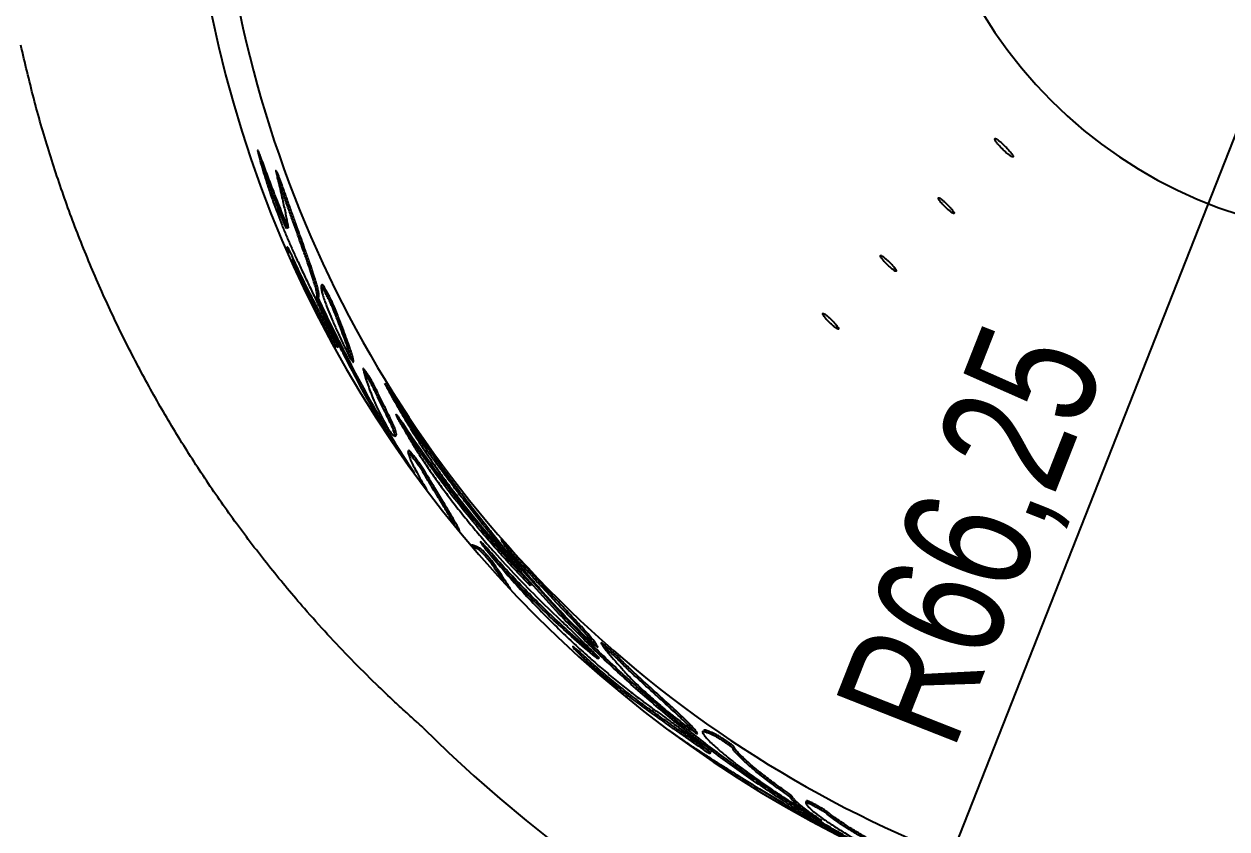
# Model space of a CAD drawing. Header units: millimetres. Extents: x 8 to 867, y 8 to 585.
# Drawn here: x 698.11 to 730.7, y 539.63 to 561.45 of the extents above; entities that cross this region are included whole.
import ezdxf

# ---------------------------------------------------------------- set-up
doc = ezdxf.new("R2010")
doc.units = ezdxf.units.MM
doc.layers.add('DIMENSIONS', color=2, linetype='Continuous')
doc.layers.add('OUTLINE', color=7, linetype='Continuous', lineweight=25)
doc.styles.add('SLDTEXTSTYLE0', font='TXT', dxfattribs={"width": 0.75})
doc.dimstyles.new('SLDDIMSTYLE35', dxfattribs={"dimtxt": 3.5, "dimasz": 2, "dimexe": 0, "dimexo": 0.0625, "dimgap": 0.875, "dimtad": 1, "dimrnd": 1e-09, "dimzin": 12, "dimdsep": 46, "dimtxsty": 'SLDTEXTSTYLE0', "dimsah": 1, "dimcen": 0, "dimadec": 0, "dimazin": 3, "dimtfac": 1, "dimtofl": 0, "dimtmove": 0, "dimatfit": 3, "dimfxl": 0, "dimfrac": 2, "dimtolj": 1, "dimtzin": 12, "dimarcsym": 0})
doc.dimstyles.new('SLDDIMSTYLE9', dxfattribs={"dimtxt": 3.5, "dimasz": 2, "dimexe": 0, "dimexo": 0.0625, "dimgap": 0.875, "dimtad": 1, "dimdec": 4, "dimzin": 12, "dimdsep": 46, "dimtxsty": 'SLDTEXTSTYLE0', "dimsah": 1, "dimcen": 0.09, "dimazin": 3, "dimtfac": 1, "dimtofl": 0, "dimtmove": 0, "dimatfit": 3, "dimfxl": 0, "dimfrac": 2, "dimtolj": 1, "dimtzin": 12, "dimarcsym": 0})

# ---------------------------------------------------------------- blocks, each defined once
blk = doc.blocks.new('_D_85')
at = {"layer": 'DIMENSIONS'}
for p, q in [((698.23, 568.209), (813.424, 568.209)), ((794.92, 546.319), (808.681, 541.311))]:
    blk.add_line(p, q, dxfattribs=at)
blk.add_arc((734.78, 568.209), 76.644, 340, 0, dxfattribs=at)
for points in [[(811.424, 568.209), (810.898, 566.215), (811.898, 566.202)], [(806.801, 541.995), (807.933, 543.718), (806.989, 544.048)]]:
    blk.add_solid(points, dxfattribs=at)
at = {"layer": 'DIMENSIONS', "insert": (805.205, 552.217), "char_height": 3.5, "attachment_point": 1, "rotation": 80, "style": 'SLDTEXTSTYLE0'}
blk.add_mtext('20°', dxfattribs=at)
blk = doc.blocks.new('_D_91')
at = {"layer": 'DIMENSIONS'}
blk.add_line((710.508, 506.565), (734.78, 568.209), dxfattribs=at)
blk.add_solid([(710.508, 506.565), (711.706, 508.243), (710.776, 508.609)], dxfattribs=at)
at = {"layer": 'DIMENSIONS', "insert": (720.026, 542.993), "char_height": 3.5, "attachment_point": 1, "rotation": 68.5083, "style": 'SLDTEXTSTYLE0'}
blk.add_mtext('R66,25', dxfattribs=at)

msp = doc.modelspace()

# ---------------------------------------------------------------- linework, layer by layer
at = {"layer": 'OUTLINE'}
for p, q in [((705.10001, 557.08005), (705.0531, 557.06246)), ((705.26425, 555.92049), (705.21799, 555.90123)), ((706.08165, 554.01978), (706.03673, 553.99757)), ((706.62663, 552.70632), (706.58274, 552.68215)), ((709.00511, 549.25336), (708.96474, 549.22367)), ((711.14836, 547.36673), (711.11086, 547.33366)), ((711.4797, 546.99797), (711.44272, 546.9643)), ((710.81839, 546.84639), (710.78099, 546.81305)), ((711.60095, 546.63946), (711.56429, 546.60534)), ((712.60937, 545.4531), (711.56429, 546.60534)), ((712.64802, 545.4851), (711.60095, 546.63946)), ((711.60306, 546.55191), (711.86148, 546.25645)), ((711.86148, 546.25645), (711.82529, 546.22178)), ((713.23232, 544.9303), (713.41282, 544.75439)), ((713.69327, 544.26873), (713.66015, 544.23113)), ((714.25213, 544.24226), (714.21958, 544.20427)), ((716.49942, 542.28816), (716.49717, 542.28721)), ((716.90002, 542.16534), (716.87169, 542.12408)), ((717.33749, 541.86536), (717.30986, 541.82363)), ((716.72153, 541.70328), (716.69331, 541.66187)), ((718.89367, 540.54803), (718.86872, 540.50458)), ((719.86571, 540.10046), (719.84222, 540.0562))]:
    msp.add_line(p, q, dxfattribs=at)
for radius, start, end in [(12.5, 180, 0), (32.24671, 180.17768, 359.82232), (31.5, 180.181676, 273.229797), (36.55, 225, 315)]:
    msp.add_arc((734.7799, 568.20876), radius, start, end, dxfattribs=at)
for points, knots in [([(708.93514, 542.36401), (708.93413, 542.3649), (708.93177, 542.36697), (708.90827, 542.3876), (708.85439, 542.43503), (708.76869, 542.51091), (708.61737, 542.64597), (708.41221, 542.83168), (708.06997, 543.14772), (707.58892, 543.60585), (706.97841, 544.21589), (706.3311, 544.899), (705.59374, 545.72098), (704.78066, 546.69305), (703.91331, 547.82194), (703.09675, 548.98128), (702.33154, 550.1683), (701.61535, 551.3859), (700.94339, 552.64362), (700.31878, 553.94078), (699.74397, 555.27609), (699.22554, 556.63442), (698.76359, 558.02121), (698.35447, 559.43404), (698.1322, 560.39481), (698.02096, 560.87563)], [0, 0, 0, 0, 0.00162111, 0.00375901, 0.00769084, 0.01440015, 0.02126328, 0.03739941, 0.05355529, 0.0861971, 0.12913355, 0.17209113, 0.21503955, 0.28006664, 0.34509506, 0.40921668, 0.47339405, 0.53757232, 0.60169521, 0.66766162, 0.73368734, 0.7997133, 0.86567997, 0.93277765, 1, 1, 1, 1]), ([(724.76552, 557.92541), (724.79027, 557.90641), (724.83977, 557.86841), (724.89078, 557.84141), (724.9164, 557.84078), (724.9126, 557.86816), (724.88022, 557.92016), (724.82312, 557.99131), (724.7481, 558.07394), (724.66385, 558.15895), (724.57991, 558.23677), (724.50552, 558.29846), (724.44874, 558.33673), (724.41565, 558.34694), (724.40983, 558.32777), (724.43197, 558.28144), (724.47981, 558.21345), (724.5484, 558.13169), (724.63001, 558.04605), (724.70576, 557.97493), (724.74888, 557.93919), (724.76552, 557.92541)], [0, 0, 0, 0, 0.05369252, 0.10738465, 0.16107257, 0.21474867, 0.26842063, 0.32210979, 0.37580319, 0.42948549, 0.48315723, 0.5368361, 0.5905279, 0.64421843, 0.69789784, 0.75156883, 0.80525339, 0.85894672, 0.91263395, 0.96630755, 1, 1, 1, 1]), ([(704.52463, 557.83142), (704.51453, 557.85871), (704.49434, 557.91325), (704.46822, 557.97637), (704.44802, 558.01833), (704.43602, 558.03269), (704.43472, 558.01435), (704.44226, 557.97723), (704.44909, 557.95043), (704.45008, 557.94657)], [0, 0, 0, 0, 0.14954122, 0.29882735, 0.45517636, 0.62124086, 0.79516334, 0.97050072, 1, 1, 1, 1]), ([(704.45008, 557.94657), (704.47302, 557.86123), (704.51899, 557.69026), (704.59739, 557.41902), (704.68577, 557.13217), (704.78187, 556.84155), (704.88334, 556.55313), (704.987, 556.27313), (705.09855, 555.98649), (705.21844, 555.69549), (705.34387, 555.40586), (705.47995, 555.10437), (705.627, 554.78826), (705.78491, 554.45453), (705.94454, 554.12153), (706.0932, 553.81329), (706.22778, 553.53495), (706.34828, 553.28596), (706.4835, 553.00454), (706.57203, 552.82009), (706.62663, 552.70632)], [0, 0, 0, 0, 0.059763958, 0.119722886, 0.179447174, 0.23888951, 0.289179726, 0.339576297, 0.389804585, 0.440215797, 0.490896145, 0.541548991, 0.60077314, 0.660251529, 0.719385464, 0.778136919, 0.826254614, 0.874525586, 0.922608924, 1, 1, 1, 1]), ([(705.26425, 555.92049), (705.19293, 556.09505), (705.05028, 556.44418), (704.85695, 556.93959), (704.6811, 557.40309), (704.57687, 557.68842), (704.52463, 557.83142)], [0, 0, 0, 0, 0.27356176, 0.54713585, 0.7730326, 1, 1, 1, 1]), ([(705.21799, 555.90123), (705.14666, 556.07579), (705.00401, 556.42492), (704.81054, 556.92078), (704.64567, 557.35488), (704.55201, 557.61111), (704.51058, 557.72447)], [0, 0, 0, 0, 0.28685168, 0.57371639, 0.81139512, 1, 1, 1, 1]), ([(704.93216, 557.47109), (704.93185, 557.46244), (704.93149, 557.45233), (704.93766, 557.42553), (704.93855, 557.42166)], [0, 0, 0, 0, 0.8553809, 1, 1, 1, 1]), ([(704.93355, 557.47194), (704.93345, 557.47206), (704.93251, 557.47312), (704.93233, 557.47204), (704.93216, 557.47109)], [0, 0, 0, 0, 0.11075998, 1, 1, 1, 1]), ([(704.93855, 557.42166), (704.97612, 557.26301), (705.05126, 556.94572), (705.14209, 556.54634), (705.21628, 556.19751), (705.24824, 556.01295), (705.26425, 555.92049)], [0, 0, 0, 0, 0.25425854, 0.50851295, 0.753788, 1, 1, 1, 1]), ([(705.10001, 557.08005), (705.0892, 557.11061), (705.06754, 557.17182), (705.03149, 557.26638), (704.99772, 557.35013), (704.96741, 557.41963), (704.95384, 557.44464), (704.94681, 557.45761)], [0, 0, 0, 0, 0.195172, 0.39092527, 0.58204361, 0.78327632, 1, 1, 1, 1]), ([(705.0531, 557.06246), (705.04229, 557.09294), (705.02065, 557.15401), (704.9914, 557.23145), (704.97629, 557.26863), (704.97223, 557.2786)], [0, 0, 0, 0, 0.42179186, 0.84483719, 1, 1, 1, 1]), ([(705.28687, 556.39715), (705.24807, 556.50584), (705.17034, 556.72352), (705.09222, 556.94937), (705.0531, 557.06246)], [0, 0, 0, 0, 0.499310427, 1, 1, 1, 1]), ([(705.33534, 556.41032), (705.29629, 556.51969), (705.21808, 556.73874), (705.13941, 556.96617), (705.10001, 557.08005)], [0, 0, 0, 0, 0.49928597, 1, 1, 1, 1]), ([(723.13183, 556.42755), (723.15532, 556.40722), (723.2023, 556.36655), (723.25979, 556.32641), (723.29888, 556.30765), (723.31467, 556.31323), (723.30544, 556.34223), (723.27233, 556.39154), (723.21925, 556.45582), (723.15242, 556.52801), (723.07949, 556.60011), (723.00866, 556.66396), (722.94776, 556.71221), (722.90344, 556.73922), (722.8805, 556.74174), (722.88147, 556.71942), (722.90628, 556.67485), (722.95237, 556.61319), (723.01464, 556.54183), (723.07768, 556.47725), (723.11677, 556.44137), (723.13183, 556.42755)], [0, 0, 0, 0, 0.05369015, 0.10737814, 0.16106941, 0.2147571, 0.26843515, 0.32211933, 0.37580748, 0.42949869, 0.48318176, 0.53686258, 0.59054703, 0.64423624, 0.69792507, 0.75160811, 0.80528812, 0.85897703, 0.91266832, 0.96635362, 1, 1, 1, 1]), ([(706.03673, 553.99757), (706.0419, 554.00865), (706.05223, 554.0308), (706.05167, 554.09672), (706.03466, 554.19596), (706.00203, 554.32983), (705.95196, 554.50196), (705.88204, 554.71923), (705.79408, 554.97675), (705.69767, 555.24996), (705.59978, 555.52384), (705.50373, 555.79179), (705.40016, 556.08039), (705.32463, 556.29157), (705.28687, 556.39715)], [0, 0, 0, 0, 0.08143976, 0.16283005, 0.24607999, 0.32933329, 0.42202935, 0.51471716, 0.61072561, 0.70672956, 0.77907871, 0.85142064, 0.9257209, 1, 1, 1, 1]), ([(706.08165, 554.01978), (706.08682, 554.03085), (706.09716, 554.05297), (706.09665, 554.11881), (706.07971, 554.21792), (706.04715, 554.35168), (705.99713, 554.52378), (705.92719, 554.7412), (705.83917, 554.99898), (705.74291, 555.27188), (705.64546, 555.54461), (705.55022, 555.81035), (705.44758, 556.09643), (705.37275, 556.3057), (705.33534, 556.41032)], [0, 0, 0, 0, 0.08157712, 0.1631057, 0.24649114, 0.32988083, 0.42286267, 0.51583656, 0.61214876, 0.70845581, 0.78039304, 0.85232231, 0.92617191, 1, 1, 1, 1]), ([(705.40235, 555.08864), (705.38769, 555.12111), (705.35842, 555.18597), (705.31573, 555.27417), (705.27812, 555.3467), (705.25001, 555.39327), (705.23603, 555.40454), (705.23786, 555.37911), (705.25563, 555.32072), (705.27626, 555.266), (705.28485, 555.24323)], [0, 0, 0, 0, 0.11504007, 0.22978245, 0.35299411, 0.48485239, 0.61710543, 0.75835078, 0.89943214, 1, 1, 1, 1]), ([(721.56564, 554.86165), (721.58912, 554.84129), (721.63607, 554.80056), (721.69351, 554.7603), (721.73259, 554.74143), (721.74842, 554.74695), (721.73929, 554.77594), (721.70628, 554.8253), (721.65332, 554.88962), (721.58656, 554.96186), (721.51362, 555.03395), (721.44272, 555.09777), (721.38172, 555.14599), (721.33728, 555.17297), (721.31428, 555.17552), (721.31522, 555.15326), (721.34006, 555.1088), (721.38619, 555.04724), (721.44849, 554.97595), (721.51153, 554.91138), (721.5506, 554.87548), (721.56564, 554.86165)], [0, 0, 0, 0, 0.05368917, 0.10737811, 0.16106959, 0.21475522, 0.26843578, 0.32211981, 0.37581128, 0.42950157, 0.48318573, 0.53686775, 0.59055207, 0.64424484, 0.69793468, 0.7516175, 0.80529868, 0.85898624, 0.91267754, 0.96636425, 1, 1, 1, 1]), ([(706.58274, 552.68215), (706.51847, 552.79831), (706.38894, 553.03241), (706.20174, 553.37457), (706.02045, 553.71175), (705.86118, 554.01662), (705.72074, 554.29423), (705.59762, 554.5458), (705.47536, 554.8041), (705.39618, 554.98019), (705.35659, 555.06821)], [0, 0, 0, 0, 0.14535512, 0.29296041, 0.43796069, 0.58298235, 0.68611647, 0.78920857, 0.89463023, 1, 1, 1, 1]), ([(706.62663, 552.70632), (706.56266, 552.82195), (706.43372, 553.05499), (706.24734, 553.39559), (706.06686, 553.7312), (705.90798, 554.03518), (705.76757, 554.3126), (705.64409, 554.56479), (705.52146, 554.82378), (705.44204, 555.00037), (705.40235, 555.08864)], [0, 0, 0, 0, 0.14490895, 0.29205948, 0.43661616, 0.58119562, 0.68476536, 0.78829212, 0.89417251, 1, 1, 1, 1]), ([(706.20146, 554.36886), (706.19169, 554.37235), (706.17216, 554.37933), (706.15738, 554.35924), (706.15367, 554.3161), (706.16278, 554.24741), (706.18486, 554.15405), (706.22075, 554.03476), (706.27251, 553.88639), (706.34693, 553.69225), (706.44683, 553.45062), (706.57448, 553.16079), (706.71684, 552.85267), (706.82064, 552.63909), (706.87254, 552.53229)], [0, 0, 0, 0, 0.0727744, 0.14555132, 0.22035403, 0.29515217, 0.36801265, 0.44086152, 0.5164479, 0.5920602, 0.69297103, 0.79394482, 0.89695619, 1, 1, 1, 1]), ([(706.47123, 553.74968), (706.45907, 553.77811), (706.43472, 553.83506), (706.38128, 553.94782), (706.32478, 554.06134), (706.26978, 554.1665), (706.22132, 554.25391), (706.18113, 554.31953), (706.16406, 554.3418), (706.15853, 554.34551), (706.15851, 554.34552)], [0, 0, 0, 0, 0.14483129, 0.290144062, 0.429194783, 0.558869995, 0.698620582, 0.83876398, 0.999421145, 1, 1, 1, 1]), ([(706.51585, 553.77248), (706.50373, 553.80084), (706.47944, 553.85766), (706.42611, 553.9702), (706.36974, 554.08346), (706.31489, 554.18835), (706.26655, 554.27549), (706.22635, 554.3414), (706.20813, 554.3645), (706.2022, 554.36837), (706.20146, 554.36886)], [0, 0, 0, 0, 0.14168876, 0.2838596, 0.41975503, 0.54641206, 0.6829506, 0.82000094, 0.97737645, 1, 1, 1, 1]), ([(708.06924, 550.15733), (707.87547, 550.4816), (707.55839, 551.01223), (707.13873, 551.78631), (706.82167, 552.39286), (706.53664, 552.95828), (706.28606, 553.46785), (706.11982, 553.82105), (706.03673, 553.99757)], [0, 0, 0, 0, 0.27972453, 0.45772672, 0.63564235, 0.75701347, 0.8785574, 1, 1, 1, 1]), ([(708.68536, 549.26836), (708.54016, 549.49139), (708.14182, 550.10326), (707.64622, 550.96064), (707.17921, 551.81571), (706.86376, 552.42074), (706.57972, 552.98408), (706.33009, 553.49192), (706.16444, 553.84388), (706.08165, 554.01978)], [0, 0, 0, 0, 0.15829403, 0.43426474, 0.57407427, 0.71381627, 0.80914661, 0.90461289, 1, 1, 1, 1]), ([(706.97995, 552.34178), (706.97692, 552.35863), (706.96893, 552.40311), (706.93792, 552.50646), (706.88554, 552.66365), (706.81012, 552.87146), (706.71719, 553.12282), (706.63066, 553.3525), (706.54675, 553.56524), (706.4964, 553.68821), (706.47123, 553.74968)], [0, 0, 0, 0, 0.0714941, 0.18874896, 0.30604, 0.47780726, 0.64995055, 0.82393591, 0.91198724, 1, 1, 1, 1]), ([(707.02982, 552.27868), (707.03108, 552.29516), (707.0336, 552.32812), (707.01499, 552.41654), (706.98206, 552.53023), (706.92911, 552.6884), (706.85412, 552.89544), (706.76131, 553.14656), (706.67499, 553.37585), (706.59124, 553.58828), (706.54098, 553.71109), (706.51585, 553.77248)], [0, 0, 0, 0, 0.09901634, 0.19805783, 0.29935213, 0.40067691, 0.54902322, 0.69769317, 0.8479501, 0.92399172, 1, 1, 1, 1]), ([(719.93297, 553.35885), (719.95721, 553.33542), (720.00569, 553.28855), (720.0748, 553.2312), (720.13112, 553.19175), (720.16847, 553.17484), (720.18242, 553.18216), (720.17141, 553.2129), (720.13677, 553.26368), (720.08256, 553.32894), (720.01507, 553.40148), (719.94199, 553.47322), (719.87153, 553.53604), (719.81152, 553.58274), (719.76854, 553.60788), (719.74729, 553.60847), (719.75012, 553.58442), (719.77678, 553.53846), (719.82442, 553.47604), (719.87986, 553.41291), (719.91821, 553.37388), (719.93297, 553.35885)], [0, 0, 0, 0, 0.053685395, 0.107370958, 0.161058703, 0.214746403, 0.268435513, 0.322117975, 0.375802675, 0.42949176, 0.483182418, 0.536867551, 0.590551349, 0.644239581, 0.697929997, 0.751615112, 0.805301593, 0.858983955, 0.912671922, 0.966362972, 1, 1, 1, 1]), ([(706.87254, 552.53229), (706.88008, 552.51732), (706.89517, 552.48737), (706.92438, 552.43425), (706.95409, 552.38315), (706.98194, 552.33811), (707.00521, 552.30343), (707.02125, 552.28227), (707.02481, 552.28087), (707.02625, 552.2803)], [0, 0, 0, 0, 0.1490167, 0.29826073, 0.44271867, 0.58574378, 0.73434445, 0.89215747, 1, 1, 1, 1]), ([(707.02917, 552.27831), (707.02928, 552.27823), (707.02979, 552.27785), (707.02981, 552.27831), (707.02982, 552.27868)], [0, 0, 0, 0, 0.21755208, 1, 1, 1, 1]), ([(707.30118, 552.10947), (707.2993, 552.11099), (707.29481, 552.11462), (707.29552, 552.10933), (707.29594, 552.10626)], [0, 0, 0, 0, 0.41886795, 1, 1, 1, 1]), ([(707.29594, 552.10626), (707.30188, 552.0746), (707.31377, 552.0113), (707.35915, 551.84991), (707.42961, 551.64445), (707.51758, 551.40927), (707.58922, 551.23127), (707.66403, 551.06395), (707.73338, 550.91948), (707.8173, 550.75484), (707.89001, 550.6237), (707.92635, 550.55815)], [0, 0, 0, 0, 0.10896214, 0.21793781, 0.4373664, 0.575443, 0.71371329, 0.78426221, 0.85478087, 0.92741866, 1, 1, 1, 1]), ([(707.63218, 551.5782), (707.62206, 551.59902), (707.60178, 551.64074), (707.55087, 551.73256), (707.49364, 551.83028), (707.43681, 551.923), (707.38508, 552.00335), (707.33996, 552.06913), (707.32148, 552.09124), (707.31189, 552.1027)], [0, 0, 0, 0, 0.15239263, 0.30528458, 0.44577087, 0.57897612, 0.71167334, 0.85048503, 1, 1, 1, 1]), ([(707.58945, 551.55202), (707.5793, 551.57288), (707.55898, 551.61468), (707.50803, 551.70655), (707.45059, 551.80466), (707.39402, 551.89686), (707.34646, 551.97119), (707.32382, 552.00352), (707.31439, 552.01698)], [0, 0, 0, 0, 0.18875635, 0.37811681, 0.55233757, 0.71771268, 0.88247111, 1, 1, 1, 1]), ([(708.1052, 550.30266), (708.12266, 550.29347), (708.15757, 550.27508), (708.1876, 550.28167), (708.19948, 550.3155), (708.18982, 550.38148), (708.15635, 550.4823), (708.09654, 550.62263), (708.0098, 550.80382), (707.89653, 551.03244), (707.76203, 551.30209), (707.67547, 551.48616), (707.63218, 551.5782)], [0, 0, 0, 0, 0.09052232, 0.18103499, 0.27396884, 0.36688078, 0.45968347, 0.5524608, 0.64893498, 0.74549771, 0.87274863, 1, 1, 1, 1]), ([(711.60095, 546.63946), (711.51367, 546.74662), (711.33911, 546.96097), (711.06692, 547.29912), (710.79194, 547.64347), (710.51147, 547.99757), (710.22877, 548.3591), (709.92983, 548.74742), (709.61954, 549.15929), (709.306, 549.58618), (708.96757, 550.05987), (708.60996, 550.57896), (708.23763, 551.13924), (708.00097, 551.51461), (707.88267, 551.70223)], [0, 0, 0, 0, 0.087623893, 0.175252044, 0.262734927, 0.33815346, 0.413716822, 0.488946013, 0.564371425, 0.640068227, 0.715614689, 0.810251569, 0.905156572, 1, 1, 1, 1]), ([(707.88267, 551.70223), (707.92084, 551.6305), (707.99724, 551.48692), (708.13726, 551.2336), (708.30796, 550.93784), (708.50287, 550.61142), (708.71599, 550.26576), (708.95226, 549.89885), (709.20521, 549.52467), (709.47118, 549.1505), (709.74108, 548.78664), (710.02258, 548.4216), (710.35252, 548.01012), (710.73277, 547.55576), (711.02274, 547.22902), (711.16777, 547.0656)], [0, 0, 0, 0, 0.07339945, 0.146913932, 0.220153775, 0.298179888, 0.376543926, 0.454490338, 0.531943927, 0.600353813, 0.669062331, 0.737948501, 0.806601252, 0.903272859, 1, 1, 1, 1]), ([(708.14571, 550.2668), (708.14953, 550.27407), (708.15846, 550.29106), (708.14779, 550.35416), (708.1148, 550.45421), (708.05489, 550.59462), (707.96825, 550.77556), (707.85484, 551.00438), (707.71991, 551.27476), (707.63294, 551.4596), (707.58945, 551.55202)], [0, 0, 0, 0, 0.08730062, 0.2040803, 0.32053432, 0.43695604, 0.55801898, 0.67919291, 0.83959635, 1, 1, 1, 1]), ([(711.56429, 546.60534), (711.4768, 546.71275), (711.30182, 546.92758), (711.02892, 547.26657), (710.76275, 547.59987), (710.50176, 547.92923), (710.25104, 548.24903), (709.98877, 548.58829), (709.70534, 548.9611), (709.40427, 549.3664), (709.09133, 549.79904), (708.77497, 550.24999), (708.50078, 550.65169), (708.3344, 550.90635), (708.27225, 551.00146)], [0, 0, 0, 0, 0.09888705, 0.19777847, 0.2965053, 0.37209555, 0.44804438, 0.52384427, 0.59923072, 0.68418769, 0.76941141, 0.85449354, 0.94565341, 1, 1, 1, 1]), ([(708.36734, 550.62367), (708.35096, 550.64821), (708.31821, 550.69726), (708.27118, 550.76373), (708.23124, 550.81689), (708.2014, 550.85211), (708.18607, 550.86327), (708.18769, 550.84786), (708.20417, 550.81534), (708.21218, 550.79952)], [0, 0, 0, 0, 0.13038317, 0.26069121, 0.39381672, 0.53506864, 0.68763244, 0.84813873, 1, 1, 1, 1]), ([(708.21218, 550.79952), (708.25934, 550.71378), (708.35381, 550.54204), (708.51374, 550.26626), (708.69133, 549.97362), (708.8904, 549.66138), (709.11282, 549.32977), (709.35555, 548.98468), (709.62244, 548.62261), (709.91089, 548.24985), (710.21674, 547.87126), (710.53095, 547.49755), (710.93897, 547.02998), (711.44724, 546.47699), (712.05999, 545.84779), (712.48166, 545.44549), (712.69248, 545.24436)], [0, 0, 0, 0, 0.05855655, 0.117291197, 0.175861378, 0.234193429, 0.292498514, 0.351005322, 0.409290838, 0.471504226, 0.53392882, 0.596515877, 0.6589512, 0.772551057, 0.886286119, 1, 1, 1, 1]), ([(711.82529, 546.22178), (711.71028, 546.34101), (711.48029, 546.57941), (711.1411, 546.94763), (710.80715, 547.32362), (710.39327, 547.80677), (709.90766, 548.4021), (709.35966, 549.11661), (708.82865, 549.84662), (708.49336, 550.34607), (708.32563, 550.5959)], [0, 0, 0, 0, 0.08908264, 0.1781325, 0.26783935, 0.35755386, 0.51776175, 0.67817401, 0.83901285, 1, 1, 1, 1]), ([(711.86148, 546.25645), (711.74647, 546.37567), (711.51648, 546.61407), (711.1773, 546.98231), (710.84336, 547.35833), (710.42999, 547.84097), (709.94538, 548.43521), (709.39877, 549.148), (708.86911, 549.87624), (708.53465, 550.37445), (708.36734, 550.62367)], [0, 0, 0, 0, 0.08922326, 0.17841388, 0.26826586, 0.35812535, 0.51819162, 0.67846116, 0.83915665, 1, 1, 1, 1]), ([(707.92635, 550.55815), (707.93451, 550.54411), (707.95085, 550.516), (707.98378, 550.46416), (708.01768, 550.4136), (708.04953, 550.36871), (708.0768, 550.33286), (708.09592, 550.31031), (708.1024, 550.30497), (708.1052, 550.30266)], [0, 0, 0, 0, 0.15177282, 0.30389434, 0.44763412, 0.5873109, 0.73152191, 0.88417037, 1, 1, 1, 1]), ([(708.53173, 549.89453), (708.52561, 549.88702), (708.51336, 549.87201), (708.51039, 549.8272), (708.53567, 549.74259), (708.58297, 549.62555), (708.65074, 549.47949), (708.74334, 549.29923), (708.86184, 549.08805), (708.95797, 548.92441), (709.01865, 548.82797), (709.02459, 548.81853)], [0, 0, 0, 0, 0.11219529, 0.22425114, 0.33887498, 0.45357457, 0.58490477, 0.7162225, 0.85081378, 0.98539808, 1, 1, 1, 1]), ([(708.96474, 549.22367), (708.95265, 549.24515), (708.92844, 549.28818), (708.86094, 549.39103), (708.78196, 549.50505), (708.70166, 549.61611), (708.62657, 549.71584), (708.56406, 549.79388), (708.5251, 549.83981), (708.51644, 549.84613), (708.51551, 549.84681)], [0, 0, 0, 0, 0.15145391, 0.30333286, 0.4439529, 0.57627868, 0.70606143, 0.84010361, 0.98274562, 1, 1, 1, 1]), ([(709.00511, 549.25336), (708.99304, 549.27481), (708.96888, 549.31779), (708.90143, 549.42057), (708.82257, 549.53439), (708.74236, 549.64535), (708.66789, 549.74419), (708.60394, 549.8244), (708.55236, 549.88316), (708.53891, 549.89058), (708.53173, 549.89453)], [0, 0, 0, 0, 0.1323339, 0.26504983, 0.38775731, 0.50307273, 0.6161335, 0.73297802, 0.85747167, 1, 1, 1, 1]), ([(709.80929, 547.80764), (709.7976, 547.82926), (709.74366, 547.92899), (709.61288, 548.14975), (709.42005, 548.47069), (709.19702, 548.8355), (709.04218, 549.09425), (708.96474, 549.22367)], [0, 0, 0, 0, 0.06423694, 0.29634883, 0.52858503, 0.7642215, 1, 1, 1, 1]), ([(709.91034, 547.68886), (709.90883, 547.7013), (709.90572, 547.72692), (709.86698, 547.80625), (709.78703, 547.9518), (709.65269, 548.18036), (709.45912, 548.50213), (709.23692, 548.86587), (709.08239, 549.12417), (709.00511, 549.25336)], [0, 0, 0, 0, 0.07336858, 0.15111897, 0.22881317, 0.42011026, 0.61150766, 0.80569554, 1, 1, 1, 1]), ([(710.47022, 547.23204), (710.43937, 547.24598), (710.37768, 547.27386), (710.29812, 547.30811), (710.24587, 547.32614), (710.23503, 547.31764), (710.23184, 547.31514)], [0, 0, 0, 0, 0.33852342, 0.67700981, 0.90518825, 1, 1, 1, 1]), ([(710.7145, 547.17046), (710.69114, 547.19695), (710.64445, 547.24991), (710.57931, 547.31987), (710.52519, 547.3746), (710.48652, 547.40888), (710.46948, 547.41613), (710.47922, 547.3917), (710.51683, 547.33653), (710.56245, 547.27757), (710.59104, 547.24249), (710.5964, 547.23592)], [0, 0, 0, 0, 0.108891797, 0.217689984, 0.329377259, 0.449075277, 0.577672193, 0.711665657, 0.845547429, 0.971069101, 1, 1, 1, 1]), ([(711.14836, 547.36673), (711.12612, 547.38905), (711.08162, 547.4337), (711.04075, 547.46836), (711.03441, 547.46117), (711.06641, 547.40759), (711.12468, 547.32247), (711.22016, 547.19195), (711.36079, 547.00822), (711.55219, 546.76799), (711.77845, 546.49414), (712.03858, 546.19125), (712.33053, 545.8642), (712.63052, 545.54128), (712.93198, 545.22851), (713.13219, 545.02972), (713.23232, 544.9303)], [0, 0, 0, 0, 0.06016605, 0.12039019, 0.18024607, 0.24051059, 0.30098092, 0.36129882, 0.44345636, 0.52591574, 0.60817839, 0.6923187, 0.7766711, 0.86086881, 0.93042314, 1, 1, 1, 1]), ([(711.4797, 546.99797), (711.46772, 547.01166), (711.44374, 547.0391), (711.38765, 547.10201), (711.3267, 547.1701), (711.26826, 547.2352), (711.21705, 547.29204), (711.17367, 547.33981), (711.15706, 547.35748), (711.14836, 547.36673)], [0, 0, 0, 0, 0.15390853, 0.30829574, 0.45042823, 0.5819991, 0.7128196, 0.84970557, 1, 1, 1, 1]), ([(710.43228, 547.19931), (710.40122, 547.2135), (710.34528, 547.23905), (710.29295, 547.26064), (710.26969, 547.27024)], [0, 0, 0, 0, 0.55543385, 1, 1, 1, 1]), ([(710.78099, 546.81305), (710.77025, 546.82788), (710.74874, 546.85758), (710.69516, 546.92335), (710.63471, 546.99404), (710.57437, 547.06164), (710.51968, 547.12026), (710.47398, 547.16622), (710.4446, 547.19253), (710.43577, 547.19738), (710.43228, 547.19931)], [0, 0, 0, 0, 0.13773738, 0.27576597, 0.40621926, 0.52907151, 0.650598, 0.77612523, 0.91138614, 1, 1, 1, 1]), ([(710.81839, 546.84639), (710.80767, 546.8612), (710.7862, 546.89086), (710.73269, 546.95656), (710.67234, 547.02714), (710.61214, 547.09457), (710.55761, 547.15302), (710.51201, 547.19888), (710.48258, 547.22524), (710.47374, 547.23011), (710.47022, 547.23204)], [0, 0, 0, 0, 0.13780238, 0.27589899, 0.40624367, 0.5288515, 0.65012393, 0.77547912, 0.91071829, 1, 1, 1, 1]), ([(710.5964, 547.23592), (710.73476, 547.0695), (711.0115, 546.73664), (711.44729, 546.24216), (711.86533, 545.78946), (712.26236, 545.37923), (712.63268, 545.01159), (713.01391, 544.64845), (713.38885, 544.30636), (713.75487, 543.98677), (714.1085, 543.69024), (714.46168, 543.40583), (714.77899, 543.16136), (715.05776, 542.95473), (715.22226, 542.8366), (715.30453, 542.77752)], [0, 0, 0, 0, 0.10354675, 0.20711416, 0.31055803, 0.38883577, 0.46729689, 0.54565743, 0.62379807, 0.69258312, 0.76166418, 0.83064644, 0.89929684, 0.94963613, 1, 1, 1, 1]), ([(713.66015, 544.23113), (713.47036, 544.39076), (713.08953, 544.71107), (712.55158, 545.1989), (712.05116, 545.67663), (711.58856, 546.14198), (711.13965, 546.61529), (710.8518, 546.94031), (710.71339, 547.09659)], [0, 0, 0, 0, 0.19103806, 0.38333219, 0.53830152, 0.69412225, 0.85292401, 1, 1, 1, 1]), ([(713.69327, 544.26873), (713.50401, 544.4279), (713.12425, 544.74728), (712.58749, 545.23393), (712.08785, 545.71084), (711.62559, 546.17571), (711.16462, 546.66201), (710.86491, 547.00056), (710.7145, 547.17046)], [0, 0, 0, 0, 0.188393924, 0.378026863, 0.531116584, 0.685050833, 0.841941832, 1, 1, 1, 1]), ([(711.44272, 546.9643), (711.43073, 546.97802), (711.40671, 547.0055), (711.35052, 547.06852), (711.28957, 547.13661), (711.23063, 547.20225), (711.18057, 547.25786), (711.14928, 547.29222), (711.14035, 547.30198), (711.1403, 547.30204)], [0, 0, 0, 0, 0.18072515, 0.3620028, 0.52911619, 0.68399508, 0.83800581, 0.99903294, 1, 1, 1, 1]), ([(711.16777, 547.0656), (711.22845, 546.9929), (711.37226, 546.8206), (711.51852, 546.65033), (711.60306, 546.55191)], [0, 0, 0, 0, 0.42193901, 1, 1, 1, 1]), ([(713.6542, 544.56036), (713.64037, 544.58677), (713.61273, 544.63955), (713.53898, 544.74238), (713.42571, 544.87679), (713.29143, 545.02751), (713.134, 545.19847), (712.95717, 545.3872), (712.765, 545.5911), (712.56112, 545.80758), (712.349, 546.03422), (712.11851, 546.28274), (711.88777, 546.53634), (711.66775, 546.78305), (711.54234, 546.92638), (711.4797, 546.99797)], [0, 0, 0, 0, 0.080915064, 0.161685985, 0.235106882, 0.308552546, 0.381863193, 0.455189679, 0.528392948, 0.601608016, 0.674706421, 0.747795083, 0.831859807, 0.916014143, 1, 1, 1, 1]), ([(711.10447, 546.32651), (711.05891, 546.39648), (710.96193, 546.54543), (710.84369, 546.72031), (710.78099, 546.81305)], [0, 0, 0, 0, 0.46973882, 1, 1, 1, 1]), ([(711.28583, 546.13552), (711.2441, 546.20092), (711.15588, 546.33921), (711.00432, 546.57103), (710.88037, 546.75459), (710.81839, 546.84639)], [0, 0, 0, 0, 0.30963834, 0.65476664, 1, 1, 1, 1]), ([(713.56466, 544.61898), (713.54424, 544.6487), (713.50288, 544.7089), (713.39195, 544.83963), (713.25841, 544.98973), (713.10097, 545.16064), (712.92437, 545.34915), (712.73238, 545.55282), (712.52871, 545.76907), (712.3168, 545.99544), (712.08586, 546.24436), (711.85397, 546.49917), (711.63216, 546.74783), (711.50582, 546.89219), (711.44272, 546.9643)], [0, 0, 0, 0, 0.07851857, 0.1590523, 0.23961412, 0.32002711, 0.40045689, 0.48075265, 0.56106046, 0.64124102, 0.72141093, 0.81427348, 0.90723152, 1, 1, 1, 1]), ([(720.43193, 539.34054), (720.13925, 539.5078), (719.49573, 539.87556), (718.51639, 540.49713), (717.49349, 541.19498), (716.48165, 541.94376), (715.4825, 542.74324), (714.49906, 543.59652), (713.53726, 544.49424), (712.9186, 545.13355), (712.60937, 545.4531)], [0, 0, 0, 0, 0.10550503, 0.231971186, 0.35843149, 0.484824894, 0.613581694, 0.742424321, 0.87125666, 1, 1, 1, 1]), ([(721.4849, 538.83252), (721.19416, 538.98294), (720.55068, 539.31587), (719.56661, 539.89426), (718.53297, 540.54488), (717.51423, 541.24205), (716.50611, 541.98806), (715.51071, 542.78498), (714.53092, 543.63525), (713.57263, 544.52977), (712.95615, 545.16673), (712.64802, 545.4851)], [0, 0, 0, 0, 0.09260204, 0.20495577, 0.31736691, 0.42977266, 0.5421194, 0.65655683, 0.77107017, 0.88557454, 1, 1, 1, 1]), ([(712.69248, 545.24436), (712.73542, 545.20385), (712.8127, 545.13094), (712.9245, 545.02338), (713.02988, 544.92075), (713.09503, 544.85577), (713.12974, 544.82116)], [0, 0, 0, 0, 0.28089708, 0.50550739, 0.73657783, 1, 1, 1, 1]), ([(713.12974, 544.82116), (713.18148, 544.7694), (713.28497, 544.66587), (713.47249, 544.48127), (713.60919, 544.34967), (713.69327, 544.26873)], [0, 0, 0, 0, 0.27796137, 0.55592298, 1, 1, 1, 1]), ([(713.41282, 544.75439), (713.42985, 544.73826), (713.46394, 544.70599), (713.51916, 544.65694), (713.56952, 544.6145), (713.6057, 544.58603), (713.62154, 544.57486), (713.62738, 544.57074)], [0, 0, 0, 0, 0.218113413, 0.436465827, 0.650645944, 0.871059045, 1, 1, 1, 1]), ([(713.20603, 544.38671), (713.18359, 544.40694), (713.13874, 544.44737), (713.07574, 544.50114), (713.02351, 544.54313), (712.98676, 544.56906), (712.9704, 544.57489), (712.9794, 544.55702), (713.00761, 544.52388), (713.03382, 544.49657), (713.04201, 544.48804)], [0, 0, 0, 0, 0.12235269, 0.24463861, 0.36949043, 0.50082332, 0.6405152, 0.78614179, 0.93317477, 1, 1, 1, 1]), ([(713.04201, 544.48804), (713.13866, 544.39083), (713.33204, 544.19632), (713.64918, 543.89315), (713.97529, 543.59569), (714.29206, 543.31875), (714.49756, 543.14802), (714.5946, 543.0674)], [0, 0, 0, 0, 0.21788632, 0.43598029, 0.65314527, 0.83620778, 1, 1, 1, 1]), ([(716.72153, 541.70328), (716.55531, 541.81738), (716.30576, 541.98869), (715.97871, 542.21864), (715.74948, 542.38087), (715.53821, 542.53112), (715.28177, 542.71376), (715.04011, 542.88628), (714.7962, 543.06545), (714.60879, 543.20679), (714.41686, 543.35589), (714.15821, 543.56218), (713.85637, 543.81253), (713.51627, 544.10628), (713.30945, 544.29322), (713.20603, 544.38671)], [0, 0, 0, 0, 0.13124532, 0.19704835, 0.26282613, 0.31848186, 0.37413384, 0.48502238, 0.54054702, 0.59603153, 0.65163548, 0.70724873, 0.81827857, 0.90912365, 1, 1, 1, 1]), ([(713.62738, 544.57074), (713.63704, 544.56464), (713.65388, 544.55401), (713.65411, 544.55846), (713.6542, 544.56036)], [0, 0, 0, 0, 0.57338082, 1, 1, 1, 1]), ([(713.74934, 544.6798), (713.74778, 544.67428), (713.74466, 544.66326), (713.76294, 544.62282), (713.82261, 544.5436), (713.92667, 544.41605), (714.07771, 544.23729), (714.21394, 544.07968), (714.28214, 544.00077)], [0, 0, 0, 0, 0.1298124, 0.2594177, 0.39246764, 0.52565359, 0.76252249, 1, 1, 1, 1]), ([(714.25213, 544.24226), (714.24385, 544.2512), (714.22727, 544.26912), (714.1641, 544.32761), (714.08395, 544.39945), (713.9992, 544.47399), (713.91948, 544.5431), (713.84908, 544.60304), (713.79252, 544.6497), (713.75913, 544.67527), (713.75216, 544.6785), (713.74934, 544.6798)], [0, 0, 0, 0, 0.12979983, 0.26001676, 0.37876542, 0.48734014, 0.59005195, 0.69331825, 0.80252479, 0.9202461, 1, 1, 1, 1]), ([(714.21958, 544.20427), (714.2113, 544.21321), (714.19472, 544.23112), (714.13154, 544.28962), (714.05144, 544.36141), (713.96632, 544.4363), (713.88714, 544.50488), (713.82763, 544.55576), (713.80279, 544.57612), (713.79482, 544.58266)], [0, 0, 0, 0, 0.17455809, 0.34966528, 0.50957748, 0.65604331, 0.79471804, 0.93410196, 1, 1, 1, 1]), ([(716.69331, 541.66187), (716.5271, 541.77597), (716.27756, 541.94727), (715.95049, 542.17723), (715.72116, 542.33952), (715.5097, 542.48992), (715.2529, 542.67284), (715.01089, 542.84561), (714.76673, 543.02495), (714.57917, 543.16638), (714.38707, 543.31558), (714.12818, 543.52201), (713.82567, 543.77298), (713.51296, 544.04258), (713.33325, 544.20483), (713.25752, 544.2732)], [0, 0, 0, 0, 0.134389306, 0.201767316, 0.26911957, 0.326160194, 0.383195818, 0.496847121, 0.553751903, 0.610616327, 0.667603926, 0.724601536, 0.838395218, 0.931902646, 1, 1, 1, 1]), ([(715.83597, 542.70425), (715.77453, 542.76163), (715.65164, 542.87642), (715.44179, 543.06697), (715.22006, 543.2674), (714.99111, 543.47449), (714.75934, 543.6855), (714.55053, 543.87717), (714.39579, 544.02432), (714.29587, 544.12448), (714.24501, 544.17768), (714.21958, 544.20427)], [0, 0, 0, 0, 0.12424462, 0.24852303, 0.37377975, 0.49905449, 0.62242672, 0.74577397, 0.83018654, 0.91513102, 1, 1, 1, 1]), ([(715.86721, 542.74319), (715.80588, 542.8005), (715.6832, 542.91514), (715.47359, 543.10553), (715.25205, 543.30581), (715.02324, 543.5128), (714.7916, 543.72372), (714.58288, 543.91532), (714.4282, 544.06243), (714.32834, 544.16254), (714.27752, 544.21569), (714.25213, 544.24226)], [0, 0, 0, 0, 0.12424319, 0.24852069, 0.37378107, 0.49905835, 0.62243458, 0.74578569, 0.83019517, 0.91513514, 1, 1, 1, 1]), ([(714.28214, 544.00077), (714.32257, 543.95506), (714.4034, 543.86368), (714.55569, 543.7037), (714.74332, 543.51862), (714.94737, 543.3285), (715.1524, 543.1456), (715.35228, 542.97327), (715.57467, 542.78908), (715.83063, 542.58495), (716.01435, 542.44453), (716.11299, 542.36913)], [0, 0, 0, 0, 0.1246983, 0.24930131, 0.37849316, 0.50767455, 0.60081299, 0.69391721, 0.7907682, 0.88766939, 1, 1, 1, 1]), ([(715.30453, 542.77752), (715.34045, 542.75192), (715.41228, 542.70074), (715.52856, 542.61601), (715.6473, 542.52826), (715.76516, 542.43992), (715.87815, 542.35393), (715.96839, 542.28418), (716.0186, 542.24464), (716.03648, 542.23056)], [0, 0, 0, 0, 0.15352787, 0.30702431, 0.46071345, 0.61440686, 0.76540989, 0.9164634, 1, 1, 1, 1]), ([(716.26852, 542.26077), (716.2532, 542.28061), (716.21771, 542.32657), (716.12153, 542.42717), (715.99487, 542.55325), (715.89001, 542.6529), (715.83597, 542.70425)], [0, 0, 0, 0, 0.19864101, 0.46018242, 0.72182561, 1, 1, 1, 1]), ([(716.35624, 542.21748), (716.34287, 542.23855), (716.31613, 542.28066), (716.25251, 542.36075), (716.15143, 542.46741), (716.02466, 542.59346), (715.92061, 542.69241), (715.86721, 542.74319)], [0, 0, 0, 0, 0.19548896, 0.39074757, 0.59019808, 0.78972769, 1, 1, 1, 1]), ([(715.59066, 542.29791), (715.67503, 542.2373), (715.85626, 542.10713), (716.1282, 541.92209), (716.40669, 541.73852), (716.68583, 541.55936), (716.9738, 541.37674), (717.27163, 541.18964), (717.59499, 540.98797), (717.94149, 540.77399), (718.30665, 540.55144), (718.66312, 540.33582), (718.89395, 540.19899), (719.00751, 540.13167)], [0, 0, 0, 0, 0.075383, 0.16193076, 0.24874899, 0.3355871, 0.42268963, 0.50990906, 0.5968193, 0.69836923, 0.80025718, 0.90173175, 1, 1, 1, 1]), ([(716.03648, 542.23056), (716.09765, 542.18242), (716.21998, 542.08615), (716.44809, 541.90965), (716.61568, 541.78317), (716.72153, 541.70328)], [0, 0, 0, 0, 0.26923363, 0.53846614, 1, 1, 1, 1]), ([(716.11299, 542.36913), (716.13256, 542.35468), (716.17173, 542.32575), (716.23156, 542.28444), (716.2843, 542.25012), (716.32601, 542.22543), (716.35418, 542.21182), (716.35554, 542.21554), (716.35624, 542.21748)], [0, 0, 0, 0, 0.15736563, 0.31484569, 0.47072327, 0.63330029, 0.80849983, 1, 1, 1, 1]), ([(716.49717, 542.28721), (716.49448, 542.27529), (716.48909, 542.25139), (716.5238, 542.18568), (716.59356, 542.09655), (716.70217, 541.98306), (716.84878, 541.84686), (717.02554, 541.6943), (717.23171, 541.52592), (717.50133, 541.3158), (717.84581, 541.06106), (718.27444, 540.76138), (718.74004, 540.45324), (719.22405, 540.14893), (719.56172, 539.95036), (719.72388, 539.855)], [0, 0, 0, 0, 0.06873212, 0.1377355, 0.20664188, 0.27524227, 0.33910148, 0.40320099, 0.46737975, 0.53134773, 0.62632029, 0.72162306, 0.81702095, 0.91212414, 1, 1, 1, 1]), ([(716.87169, 542.12408), (716.81783, 542.15098), (716.71017, 542.20474), (716.58678, 542.25362), (716.51776, 542.27001), (716.50077, 542.26054), (716.49648, 542.25815)], [0, 0, 0, 0, 0.296823221, 0.59331033, 0.897275829, 1, 1, 1, 1]), ([(716.90002, 542.16534), (716.84619, 542.1922), (716.73861, 542.24588), (716.61486, 542.29502), (716.54298, 542.31114), (716.5248, 542.30002), (716.51885, 542.29638)], [0, 0, 0, 0, 0.28399439, 0.56766915, 0.85849833, 1, 1, 1, 1]), ([(717.30986, 541.82363), (717.30687, 541.8275), (717.30088, 541.83525), (717.2534, 541.87142), (717.18706, 541.91882), (717.11112, 541.97109), (717.0369, 542.02092), (716.96944, 542.06502), (716.91262, 542.10083), (716.88408, 542.11749), (716.87302, 542.12338), (716.87169, 542.12408)], [0, 0, 0, 0, 0.1402641, 0.28110814, 0.41231628, 0.53071371, 0.64190462, 0.75074138, 0.86345958, 0.98359456, 1, 1, 1, 1]), ([(717.33749, 541.86536), (717.3345, 541.86923), (717.3285, 541.87699), (717.28098, 541.9132), (717.2146, 541.96061), (717.13874, 542.01283), (717.06471, 542.06252), (716.99748, 542.10646), (716.94084, 542.14215), (716.91239, 542.15877), (716.90135, 542.16464), (716.90002, 542.16534)], [0, 0, 0, 0, 0.14056224, 0.28170403, 0.4130543, 0.53133423, 0.64229514, 0.75089055, 0.86345805, 0.98356762, 1, 1, 1, 1]), ([(717.61067, 541.47731), (717.56627, 541.52006), (717.47749, 541.60555), (717.38281, 541.70676), (717.32918, 541.77879), (717.3163, 541.80868), (717.30986, 541.82363)], [0, 0, 0, 0, 0.24710109, 0.49418299, 0.74695803, 1, 1, 1, 1]), ([(717.63862, 541.51866), (717.59417, 541.56145), (717.50528, 541.64705), (717.4105, 541.74838), (717.3568, 541.8205), (717.34393, 541.8504), (717.33749, 541.86536)], [0, 0, 0, 0, 0.24710081, 0.4941834, 0.7469574, 1, 1, 1, 1]), ([(718.86872, 540.50458), (718.80051, 540.55145), (718.66412, 540.64517), (718.46861, 540.78382), (718.2904, 540.91514), (718.07098, 541.08317), (717.82604, 541.28104), (717.68269, 541.41168), (717.61067, 541.47731)], [0, 0, 0, 0, 0.12248507, 0.24492917, 0.36827272, 0.49163564, 0.74461224, 1, 1, 1, 1]), ([(718.89367, 540.54803), (718.82563, 540.5948), (718.68958, 540.68831), (718.49455, 540.82666), (718.31676, 540.95769), (718.09789, 541.12534), (717.85356, 541.32276), (717.71049, 541.45315), (717.63862, 541.51866)], [0, 0, 0, 0, 0.12249438, 0.24494764, 0.36829721, 0.49166625, 0.74463285, 1, 1, 1, 1]), ([(719.20346, 540.16549), (719.19916, 540.16877), (719.14609, 540.20912), (719.07458, 540.27023), (718.98705, 540.34904), (718.92617, 540.41255), (718.88487, 540.4655), (718.8741, 540.49155), (718.86872, 540.50458)], [0, 0, 0, 0, 0.019168596, 0.236313458, 0.425756124, 0.615196801, 0.807585499, 1, 1, 1, 1]), ([(719.72388, 539.855), (719.65783, 539.8995), (719.52547, 539.98869), (719.35504, 540.11098), (719.21003, 540.22158), (719.09748, 540.31475), (719.01207, 540.39253), (718.95085, 540.45617), (718.9098, 540.50899), (718.89905, 540.53502), (718.89367, 540.54803)], [0, 0, 0, 0, 0.13252703, 0.26559483, 0.39815548, 0.53143808, 0.64767486, 0.76391031, 0.88194599, 1, 1, 1, 1]), ([(719.31481, 540.39129), (719.30547, 540.37949), (719.28681, 540.35591), (719.29838, 540.30386), (719.35469, 540.23278), (719.43602, 540.15403), (719.56207, 540.04896), (719.74706, 539.91145), (720.00079, 539.73855), (720.30113, 539.54712), (720.61244, 539.35899), (720.91803, 539.18171), (721.11149, 539.07379), (721.20826, 539.01981)], [0, 0, 0, 0, 0.1092908, 0.21845222, 0.29369993, 0.36906764, 0.44429501, 0.54209119, 0.63992708, 0.7410633, 0.84224338, 0.92108907, 1, 1, 1, 1]), ([(719.84222, 540.0562), (719.82879, 540.06609), (719.80189, 540.0859), (719.72423, 540.13334), (719.63237, 540.18583), (719.53874, 540.23667), (719.45209, 540.28145), (719.37796, 540.31736), (719.3193, 540.34292), (719.30312, 540.34633), (719.29479, 540.34808)], [0, 0, 0, 0, 0.13624505, 0.27289544, 0.39867636, 0.51566941, 0.62903205, 0.74522802, 0.86885339, 1, 1, 1, 1]), ([(719.86571, 540.10046), (719.8523, 540.11035), (719.82543, 540.13014), (719.74779, 540.17756), (719.65604, 540.23001), (719.56258, 540.28074), (719.47631, 540.32532), (719.40193, 540.36137), (719.34484, 540.38603), (719.32032, 540.39311), (719.3159, 540.39165), (719.31481, 540.39129)], [0, 0, 0, 0, 0.130506739, 0.261406818, 0.38172456, 0.493467547, 0.601688652, 0.712671859, 0.830882403, 0.958514807, 1, 1, 1, 1]), ([(719.00751, 540.13167), (719.07139, 540.09163), (719.19915, 540.01154), (719.44322, 539.86114), (719.62341, 539.75298), (719.73969, 539.68318)], [0, 0, 0, 0, 0.26179059, 0.52358164, 1, 1, 1, 1]), ([(721.63506, 538.83114), (721.63029, 538.84007), (721.61779, 538.86347), (721.55623, 538.91953), (721.45379, 539.00013), (721.30219, 539.10487), (721.08512, 539.24214), (720.8101, 539.40754), (720.53494, 539.57385), (720.30421, 539.72072), (720.12181, 539.84462), (719.9727, 539.9542), (719.88573, 540.02219), (719.84222, 540.0562)], [0, 0, 0, 0, 0.05345087, 0.14005001, 0.22665497, 0.32999662, 0.43328041, 0.54060942, 0.64805596, 0.73501602, 0.82196754, 0.91095077, 1, 1, 1, 1]), ([(721.67108, 538.82548), (721.67087, 538.8364), (721.67043, 538.85823), (721.64375, 538.90278), (721.57768, 538.96484), (721.47426, 539.04588), (721.32304, 539.1505), (721.10572, 539.28794), (720.83046, 539.45353), (720.55554, 539.61977), (720.3256, 539.76626), (720.14407, 539.88967), (719.99565, 539.99882), (719.90904, 540.06657), (719.86571, 540.10046)], [0, 0, 0, 0, 0.07614964, 0.1522259, 0.22980792, 0.30739437, 0.40011179, 0.49277762, 0.58906614, 0.68545971, 0.76318408, 0.84090045, 0.92042097, 1, 1, 1, 1])]:
    msp.add_open_spline(points, degree=3, knots=knots, dxfattribs=at)

# ---------------------------------------------------------------- dimensions: what is measured, and where the dimension line sits
at = {"layer": 'DIMENSIONS'}
dim = msp.add_angular_dim_2l(base=(810.25926, 554.89972), line1=((697.2299, 568.20876), (683.65928, 568.20876)), line2=((793.98053, 546.66149), (782.70422, 550.76574)), dimstyle='SLDDIMSTYLE9', dxfattribs=at)
dim.commit()
dim.dimension.update_dxf_attribs({"geometry": '_D_85', "text_midpoint": (810.25926, 554.89972), "dimtype": 162})
dim = msp.add_radius_dim(center=(734.7799, 568.20876), mpoint=(710.50813, 506.56508), dimstyle='SLDDIMSTYLE35', dxfattribs=at)
dim.commit()
dim.dimension.update_dxf_attribs({"geometry": '_D_91', "text_midpoint": (726.79053, 547.91794), "dimtype": 164})

doc.saveas('drawing.dxf')
